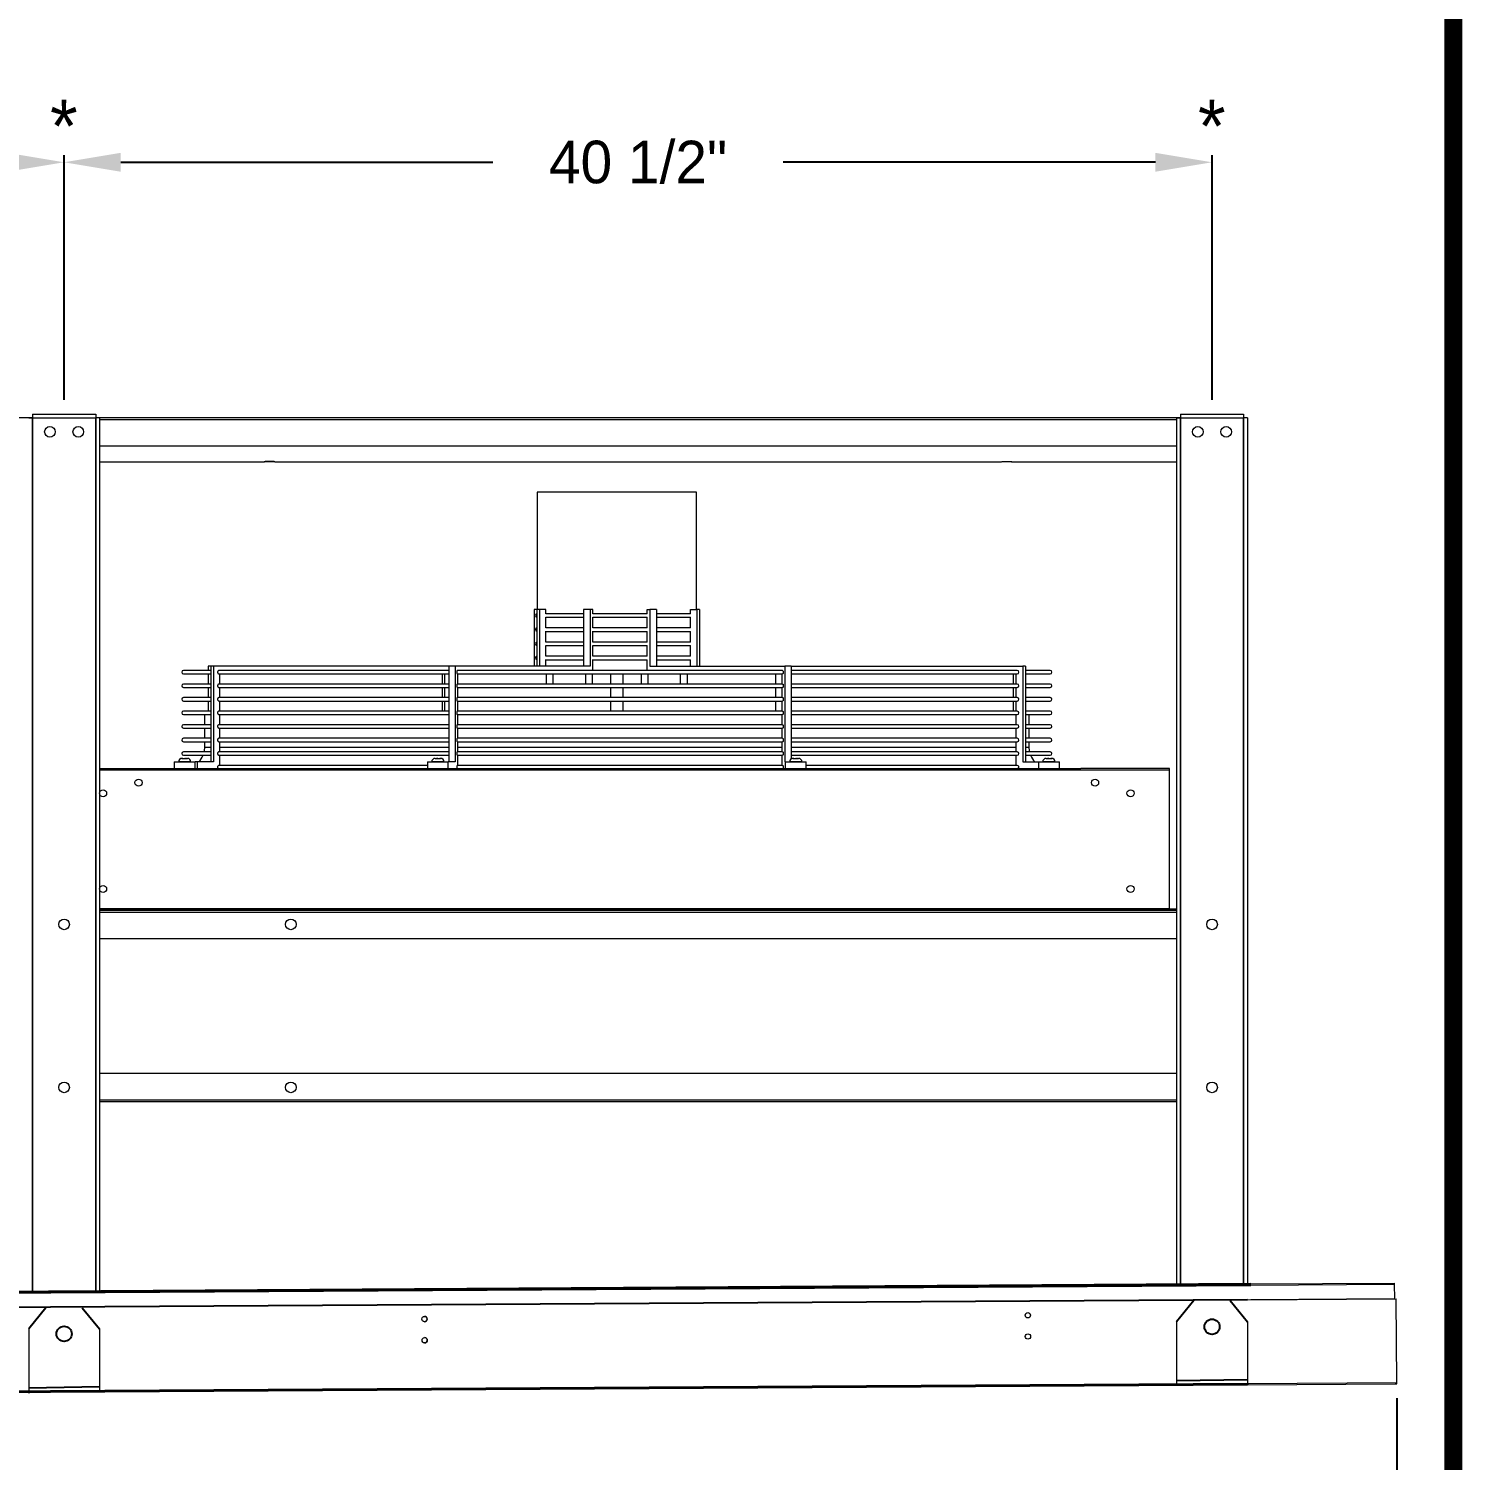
# Model space of a CAD drawing. Extents: x 6 to 271, y -23 to 146.
# Drawn here: x 216.7 to 267.3, y 45.4 to 95.9 of the extents above; entities that cross this region are included whole.
import ezdxf
from ezdxf.enums import TextEntityAlignment as Align

# ---------------------------------------------------------------- set-up
doc = ezdxf.new("R2010")
doc.units = 0
doc.header["$MEASUREMENT"] = 0
doc.layers.get('0').update_dxf_attribs({"linetype": 'CONTINUOUS'})
doc.layers.get('Defpoints').update_dxf_attribs({"linetype": 'CONTINUOUS'})
doc.dimstyles.get("Standard").update_dxf_attribs({"dimtxt": 1.5, "dimasz": 2, "dimexe": 0.25, "dimexo": 0.5, "dimgap": 0.75, "dimtad": 0, "dimtih": 1, "dimtoh": 1, "dimdec": 4, "dimzin": 0, "dimdsep": 46, "dimlunit": 5, "dimtxsty": 'STANDARD', "dimcen": 0.125, "dimclrd": 1, "dimclre": 1, "dimclrt": 1, "dimadec": 0, "dimazin": 0, "dimtfac": 1, "dimtdec": 4, "dimtofl": 0, "dimtmove": 0, "dimatfit": 3, "dimfxl": 1, "dimfrac": 2, "dimtolj": 1, "dimtzin": 0, "dimarcsym": 0})

# ---------------------------------------------------------------- blocks, each defined once
blk = doc.blocks.new('*D31')
at = {"color": 7, "lineweight": -2}
for p, q in [((177.995, 82.784), (177.995, 91.419)), ((179.995, 91.169), (195.62, 91.169)), ((215.995, 91.169), (200.37, 91.169)), ((217.995, 82.784), (217.995, 91.419))]:
    blk.add_line(p, q, dxfattribs=at)
at = {"color": 7}
for points in [[(179.995, 91.503), (179.995, 90.836), (177.995, 91.169)], [(215.995, 91.503), (215.995, 90.836), (217.995, 91.169)]]:
    blk.add_solid(points, dxfattribs=at)
at = {"layer": 'Defpoints', "color": 0}
for p in [(217.995, 91.169), (177.995, 82.284), (217.995, 82.284)]:
    blk.add_point(p, dxfattribs=at)
at = {"color": 7, "insert": (197.995, 91.169), "char_height": 1.5, "attachment_point": 5}
blk.add_mtext('\\A1;40"', dxfattribs=at)
blk = doc.blocks.new('*D32')
at = {"color": 7, "lineweight": -2}
for p, q in [((217.995, 82.784), (217.995, 91.419)), ((219.995, 91.169), (233.12, 91.169)), ((256.495, 91.169), (243.37, 91.169)), ((258.495, 82.784), (258.495, 91.419))]:
    blk.add_line(p, q, dxfattribs=at)
at = {"color": 7}
for points in [[(219.995, 91.503), (219.995, 90.836), (217.995, 91.169)], [(256.495, 91.503), (256.495, 90.836), (258.495, 91.169)]]:
    blk.add_solid(points, dxfattribs=at)
at = {"layer": 'Defpoints', "color": 0}
for p in [(258.495, 91.169), (217.995, 82.284), (258.495, 82.284)]:
    blk.add_point(p, dxfattribs=at)
at = {"color": 7, "insert": (238.245, 91.169), "char_height": 1.5, "attachment_point": 5}
blk.add_mtext('\\A1;40 1/2"', dxfattribs=at)
blk = doc.blocks.new('*D34')
at = {"color": 7, "lineweight": -2}
for p, q in [((265.011, 47.574), (265.011, 36.008)), ((90.014, 46.487), (90.014, 36.008)), ((92.014, 36.258), (174.512, 36.258)), ((263.011, 36.258), (180.512, 36.258))]:
    blk.add_line(p, q, dxfattribs=at)
at = {"color": 7}
for points in [[(92.014, 36.591), (92.014, 35.925), (90.014, 36.258)], [(263.011, 36.591), (263.011, 35.925), (265.011, 36.258)]]:
    blk.add_solid(points, dxfattribs=at)
at = {"layer": 'Defpoints', "color": 0}
for p in [(265.011, 48.074), (90.014, 46.987), (265.011, 36.258)]:
    blk.add_point(p, dxfattribs=at)
at = {"color": 7, "insert": (177.512, 36.258), "char_height": 1.5, "attachment_point": 5}
blk.add_mtext('\\A1;175"', dxfattribs=at)

msp = doc.modelspace()

# ---------------------------------------------------------------- linework, layer by layer
at = {"color": 0, "linetype": 'Continuous', "lineweight": 15}
for p, q in [((216.74516, 82.14832), (216.87966, 82.14832)), ((216.87966, 82.14832), (216.87966, 51.33198)), ((216.88066, 82.14832), (216.87966, 82.14832)), ((216.88066, 82.28382), (216.88066, 82.14932)), ((216.88066, 82.28382), (219.10966, 82.28382)), ((216.88066, 82.14932), (219.10966, 82.14932)), ((216.88066, 82.14832), (216.88066, 82.14932)), ((216.88066, 82.14832), (219.10966, 82.14832)), ((216.88066, 51.33199), (216.88066, 82.14832)), ((219.10966, 82.28382), (219.10966, 82.14932)), ((219.10966, 82.14832), (219.10966, 82.14932)), ((219.11066, 82.14832), (219.10966, 82.14832)), ((219.10966, 51.34583), (219.10966, 82.14832)), ((219.24516, 82.14832), (219.11066, 82.14832)), ((219.11066, 82.14832), (219.11066, 51.34584)), ((219.24516, 82.14832), (219.24516, 51.34668)), ((219.24516, 82.09532), (257.24516, 82.09532)), ((257.24516, 82.14832), (257.24516, 51.5827)), ((257.24516, 82.14832), (257.37966, 82.14832)), ((257.37966, 82.14832), (257.37966, 51.58354)), ((257.38066, 82.14832), (257.37966, 82.14832)), ((257.38066, 82.28382), (257.38066, 82.14932)), ((257.38066, 82.28382), (259.60966, 82.28382)), ((257.38066, 82.14932), (259.60966, 82.14932)), ((257.38066, 82.14832), (257.38066, 82.14932)), ((257.38066, 82.14832), (259.60966, 82.14832)), ((257.38066, 51.58355), (257.38066, 82.14832)), ((259.60966, 82.28382), (259.60966, 82.14932)), ((259.60966, 82.14832), (259.60966, 82.14932)), ((259.61066, 82.14832), (259.60966, 82.14832)), ((259.60966, 51.59739), (259.60966, 82.14832)), ((259.74516, 82.14832), (259.61066, 82.14832)), ((259.61066, 82.14832), (259.61066, 51.5974)), ((259.74516, 82.14832), (259.74516, 51.59823)), ((219.24516, 81.16403), (257.24516, 81.16403)), ((219.24516, 80.60173), (225.05766, 80.60173)), ((225.43266, 80.60173), (251.05766, 80.60173)), ((251.43266, 80.60173), (257.24516, 80.60173)), ((238.57146, 79.52732), (234.68266, 79.52732)), ((240.30766, 79.52732), (238.57146, 79.52732)), ((234.57795, 75.39132), (234.57795, 73.39632)), ((234.67132, 75.39132), (234.57795, 75.39132)), ((234.7647, 75.39132), (234.67132, 75.39132)), ((234.67132, 75.39132), (234.67132, 73.39632)), ((234.7647, 75.39132), (234.7647, 73.39632)), ((234.99013, 75.39132), (234.7647, 75.39132)), ((234.99013, 75.24049), (234.99013, 75.39132)), ((236.55092, 75.39132), (236.32549, 75.39132)), ((236.32549, 75.39132), (236.32549, 73.39632)), ((236.55092, 75.39132), (236.55092, 73.39632)), ((236.64429, 75.39132), (236.55092, 75.39132)), ((236.64429, 75.24049), (236.64429, 75.39132)), ((238.57146, 75.24143), (238.57146, 75.39132)), ((238.57146, 75.39132), (238.66483, 75.39132)), ((238.66483, 75.39132), (238.66483, 73.39632)), ((238.89026, 75.39132), (238.66483, 75.39132)), ((238.89026, 75.39132), (238.89026, 73.39632)), ((240.09357, 75.24143), (240.09357, 75.39132)), ((240.09357, 75.39132), (240.319, 75.39132)), ((240.319, 75.39132), (240.319, 73.39632)), ((240.41238, 75.39132), (240.319, 75.39132)), ((240.41238, 75.39132), (240.41238, 73.39632)), ((236.32549, 75.24143), (234.99013, 75.24143)), ((234.99013, 74.74049), (234.99013, 75.12237)), ((234.99013, 75.12143), (236.32549, 75.12143)), ((238.57146, 75.24143), (236.64429, 75.24143)), ((236.64429, 74.74049), (236.64429, 75.12237)), ((236.64429, 75.12143), (238.57146, 75.12143)), ((238.57146, 74.74143), (238.57146, 75.12143)), ((240.09357, 75.24143), (238.89026, 75.24143)), ((238.89026, 75.12143), (240.09357, 75.12143)), ((240.09357, 74.74143), (240.09357, 75.12143)), ((236.32549, 74.74143), (234.99013, 74.74143)), ((234.99013, 74.2405), (234.99013, 74.62237)), ((234.99013, 74.62143), (236.32549, 74.62143)), ((238.57146, 74.74143), (236.64429, 74.74143)), ((236.64429, 74.2405), (236.64429, 74.62237)), ((236.64429, 74.62143), (238.57146, 74.62143)), ((238.57146, 74.24143), (238.57146, 74.62143)), ((240.09357, 74.74143), (238.89026, 74.74143)), ((238.89026, 74.62143), (240.09357, 74.62143)), ((240.09357, 74.24143), (240.09357, 74.62143)), ((236.32549, 74.24143), (234.99013, 74.24143)), ((234.99013, 73.74049), (234.99013, 74.12237)), ((234.99013, 74.12143), (236.32549, 74.12143)), ((238.57146, 74.24143), (236.64429, 74.24143)), ((236.64429, 73.74049), (236.64429, 74.12237)), ((236.64429, 74.12143), (238.57146, 74.12143)), ((238.57146, 73.74143), (238.57146, 74.12143)), ((240.09357, 74.24143), (238.89026, 74.24143)), ((238.89026, 74.12143), (240.09357, 74.12143)), ((240.09357, 73.74143), (240.09357, 74.12143)), ((223.08166, 73.39632), (223.08166, 73.24143)), ((223.17503, 73.39632), (223.08166, 73.39632)), ((223.2684, 73.39632), (223.17503, 73.39632)), ((223.17503, 73.39632), (223.17503, 70.01532)), ((223.2684, 73.39632), (223.2684, 70.01532)), ((231.56357, 73.39632), (223.2684, 73.39632)), ((231.789, 73.39632), (231.56357, 73.39632)), ((231.56357, 73.39632), (231.56357, 70.01532)), ((231.789, 73.39632), (231.789, 70.01532)), ((236.55092, 73.39632), (231.789, 73.39632)), ((236.32549, 73.74143), (234.99013, 73.74143)), ((234.99013, 73.39632), (234.99013, 73.62237)), ((234.99013, 73.62143), (236.32549, 73.62143)), ((238.57146, 73.74143), (236.64429, 73.74143)), ((236.64429, 73.24143), (236.64429, 73.62237)), ((236.64429, 73.62143), (238.57146, 73.62143)), ((238.57146, 73.24143), (238.57146, 73.62143)), ((238.66483, 73.39632), (243.42676, 73.39632)), ((240.09357, 73.74143), (238.89026, 73.74143)), ((238.89026, 73.62143), (240.09357, 73.62143)), ((240.09357, 73.39632), (240.09357, 73.62143)), ((243.42676, 73.39632), (243.42676, 70.01532)), ((243.65218, 73.39632), (243.42676, 73.39632)), ((243.65218, 73.39632), (243.65218, 70.12341)), ((243.65218, 73.39632), (251.8153, 73.39632)), ((251.8153, 73.39632), (251.8153, 70.01532)), ((251.90867, 73.39632), (251.8153, 73.39632)), ((251.90867, 73.39632), (251.90867, 70.01532)), ((223.17503, 73.24143), (222.20505, 73.24143)), ((222.20505, 73.12143), (223.17503, 73.12143)), ((223.08166, 73.12143), (223.08166, 72.76277)), ((223.46412, 73.12143), (231.56357, 73.12143)), ((231.56357, 73.24143), (223.46416, 73.24143)), ((223.49383, 72.76277), (223.49383, 73.12143)), ((231.33814, 73.12143), (231.33814, 72.76277)), ((231.43152, 72.76277), (231.43152, 73.12143)), ((231.87006, 73.12143), (243.34644, 73.12143)), ((243.34644, 73.24143), (231.87014, 73.24143)), ((231.88237, 72.76277), (231.88237, 73.12143)), ((243.10795, 72.76277), (243.10795, 73.12143)), ((243.33338, 72.76277), (243.33338, 73.12143)), ((251.62139, 73.24143), (243.65218, 73.24143)), ((243.65218, 73.12143), (251.62139, 73.12143)), ((251.49649, 72.76277), (251.49649, 73.12143)), ((251.58987, 72.76277), (251.58987, 73.12143)), ((252.78528, 73.24143), (251.90867, 73.24143)), ((251.90867, 73.12143), (252.78528, 73.12143)), ((223.17503, 72.76277), (222.20505, 72.76277)), ((222.20505, 72.64277), (223.17503, 72.64277)), ((223.08166, 72.64277), (223.08166, 72.2841)), ((223.46412, 72.64277), (231.56357, 72.64277)), ((231.56357, 72.76277), (223.46416, 72.76277)), ((223.49383, 72.2841), (223.49383, 72.64277)), ((231.33814, 72.64277), (231.33814, 72.2841)), ((231.43152, 72.2841), (231.43152, 72.64277)), ((231.87006, 72.64277), (243.34644, 72.64277)), ((243.34644, 72.76277), (231.87014, 72.76277)), ((231.88237, 72.2841), (231.88237, 72.64277)), ((243.10795, 72.2841), (243.10795, 72.64277)), ((243.33338, 72.2841), (243.33338, 72.64277)), ((251.62139, 72.76277), (243.65218, 72.76277)), ((243.65218, 72.64277), (251.62139, 72.64277)), ((251.49649, 72.2841), (251.49649, 72.64277)), ((251.58987, 72.2841), (251.58987, 72.64277)), ((252.78528, 72.76277), (251.90867, 72.76277)), ((251.90867, 72.64277), (252.78528, 72.64277)), ((223.17503, 72.2841), (222.20505, 72.2841)), ((222.20505, 72.1641), (223.17503, 72.1641)), ((223.08166, 72.1641), (223.08166, 71.80543)), ((223.46412, 72.1641), (231.56357, 72.1641)), ((231.56357, 72.2841), (223.46416, 72.2841)), ((223.49383, 71.80543), (223.49383, 72.1641)), ((231.33814, 72.1641), (231.33814, 71.80543)), ((231.43152, 71.80543), (231.43152, 72.1641)), ((231.87006, 72.1641), (243.34644, 72.1641)), ((243.34644, 72.2841), (231.87014, 72.2841)), ((231.88237, 71.80543), (231.88237, 72.1641)), ((243.10795, 71.80543), (243.10795, 72.1641)), ((243.33338, 71.80543), (243.33338, 72.1641)), ((251.62139, 72.2841), (243.65218, 72.2841)), ((243.65218, 72.1641), (251.62139, 72.1641)), ((251.49649, 71.80543), (251.49649, 72.1641)), ((251.58987, 71.80543), (251.58987, 72.1641)), ((252.78528, 72.2841), (251.90867, 72.2841)), ((251.90867, 72.1641), (252.78528, 72.1641)), ((223.17503, 71.80543), (222.20505, 71.80543)), ((222.20505, 71.68544), (223.17503, 71.68544)), ((223.17503, 71.32677), (222.20505, 71.32677)), ((223.46412, 71.68544), (231.56357, 71.68544)), ((231.56357, 71.80543), (223.46416, 71.80543)), ((231.56357, 71.32677), (223.46416, 71.32677)), ((223.49383, 71.32677), (223.49383, 71.68544)), ((231.87006, 71.68544), (243.34644, 71.68544)), ((243.34644, 71.80543), (231.87014, 71.80543)), ((243.34644, 71.32677), (231.87014, 71.32677)), ((231.88237, 71.32677), (231.88237, 71.68544)), ((243.33338, 71.32677), (243.33338, 71.68544)), ((251.62139, 71.80543), (243.65218, 71.80543)), ((243.65218, 71.68544), (251.62139, 71.68544)), ((251.62139, 71.32677), (243.65218, 71.32677)), ((251.58987, 71.32677), (251.58987, 71.68544)), ((252.78528, 71.80543), (251.90867, 71.80543)), ((251.90867, 71.68544), (252.78528, 71.68544)), ((252.78528, 71.32677), (251.90867, 71.32677)), ((222.20505, 71.20677), (223.17503, 71.20677)), ((223.17503, 70.8481), (222.20505, 70.8481)), ((223.46412, 71.20677), (231.56357, 71.20677)), ((231.56357, 70.8481), (223.46416, 70.8481)), ((223.49383, 70.8481), (223.49383, 71.20677)), ((231.87006, 71.20677), (243.34644, 71.20677)), ((243.34644, 70.8481), (231.87014, 70.8481)), ((231.88237, 70.8481), (231.88237, 71.20677)), ((243.33338, 70.8481), (243.33338, 71.20677)), ((243.65218, 71.20677), (251.62139, 71.20677)), ((251.62139, 70.8481), (243.65218, 70.8481)), ((251.58987, 70.8481), (251.58987, 71.20677)), ((251.90867, 71.20677), (252.78528, 71.20677)), ((252.78528, 70.8481), (251.90867, 70.8481)), ((222.20505, 70.7281), (223.17503, 70.7281)), ((223.17503, 70.36944), (222.20505, 70.36944)), ((223.17503, 70.52132), (222.94736, 70.52132)), ((223.46412, 70.7281), (231.56357, 70.7281)), ((231.56357, 70.36944), (223.46416, 70.36944)), ((223.49383, 70.36944), (223.49383, 70.7281)), ((231.56357, 70.52132), (223.49383, 70.52132)), ((231.87006, 70.7281), (243.34644, 70.7281)), ((243.34644, 70.36944), (231.87014, 70.36944)), ((231.88237, 70.36944), (231.88237, 70.7281)), ((243.33338, 70.52132), (231.88237, 70.52132)), ((243.33338, 70.36944), (243.33338, 70.7281)), ((243.65218, 70.7281), (251.62139, 70.7281)), ((251.58987, 70.52132), (243.65218, 70.52132)), ((251.62139, 70.36944), (243.65218, 70.36944)), ((251.58987, 70.36944), (251.58987, 70.7281)), ((251.90867, 70.7281), (252.78528, 70.7281)), ((252.04296, 70.52132), (251.90867, 70.52132)), ((252.78528, 70.36944), (251.90867, 70.36944)), ((221.88215, 70.01532), (221.91024, 70.01532)), ((221.91024, 70.01532), (222.62015, 70.01532)), ((222.04905, 70.01632), (222.0324, 70.01632)), ((222.4699, 70.01632), (222.04905, 70.01632)), ((222.1564, 70.14032), (222.15655, 70.14032)), ((222.15928, 70.14032), (222.15655, 70.14032)), ((222.15928, 70.14032), (222.16979, 70.14032)), ((222.18047, 70.14032), (222.16979, 70.14032)), ((222.18047, 70.14032), (222.25651, 70.14032)), ((222.20505, 70.24944), (223.17503, 70.24944)), ((222.26806, 70.14032), (222.25651, 70.14032)), ((222.27434, 70.14032), (222.26806, 70.14032)), ((222.27434, 70.14032), (222.29971, 70.14032)), ((222.31425, 70.14032), (222.29971, 70.14032)), ((222.31425, 70.14032), (222.3459, 70.14032)), ((222.68544, 70.01532), (222.62015, 70.01532)), ((222.68544, 70.01532), (222.68544, 69.78382)), ((223.2684, 70.01532), (222.68544, 70.01532)), ((223.46412, 70.24944), (231.56357, 70.24944)), ((230.81189, 69.89077), (223.46416, 69.89077)), ((223.49383, 69.89077), (223.49383, 70.24944)), ((230.81189, 70.01532), (230.83997, 70.01532)), ((230.83997, 70.01532), (231.54989, 70.01532)), ((231.09717, 70.01632), (230.96214, 70.01632)), ((231.08614, 70.14032), (231.11779, 70.14032)), ((231.39964, 70.01632), (231.09717, 70.01632)), ((231.13232, 70.14032), (231.11779, 70.14032)), ((231.13232, 70.14032), (231.15769, 70.14032)), ((231.16397, 70.14032), (231.15769, 70.14032)), ((231.17553, 70.14032), (231.16397, 70.14032)), ((231.17553, 70.14032), (231.25157, 70.14032)), ((231.26225, 70.14032), (231.25157, 70.14032)), ((231.26225, 70.14032), (231.27275, 70.14032)), ((231.27548, 70.14032), (231.27275, 70.14032)), ((231.27548, 70.14032), (231.27564, 70.14032)), ((231.789, 70.01532), (231.54989, 70.01532)), ((231.87006, 70.24944), (243.34644, 70.24944)), ((243.34644, 69.89077), (231.87014, 69.89077)), ((231.88237, 69.89077), (231.88237, 70.24944)), ((243.33338, 69.89077), (243.33338, 70.24944)), ((243.42676, 70.01532), (243.44044, 70.01532)), ((243.44044, 70.01532), (243.46853, 70.01532)), ((243.46853, 70.01532), (244.17844, 70.01532)), ((243.89315, 70.01632), (243.59069, 70.01632)), ((243.65218, 70.24944), (251.62139, 70.24944)), ((243.71469, 70.14032), (243.71484, 70.14032)), ((243.71757, 70.14032), (243.71484, 70.14032)), ((243.71757, 70.14032), (243.72808, 70.14032)), ((243.73876, 70.14032), (243.72808, 70.14032)), ((243.73876, 70.14032), (243.8148, 70.14032)), ((243.82635, 70.14032), (243.8148, 70.14032)), ((243.83263, 70.14032), (243.82635, 70.14032)), ((243.83263, 70.14032), (243.858, 70.14032)), ((243.87254, 70.14032), (243.858, 70.14032)), ((243.87254, 70.14032), (243.90419, 70.14032)), ((244.02819, 70.01632), (243.89315, 70.01632)), ((251.62139, 69.89077), (244.17844, 69.89077)), ((251.58987, 69.89077), (251.58987, 70.24944)), ((251.8153, 70.01532), (252.37018, 70.01532)), ((251.90867, 70.24944), (252.78528, 70.24944)), ((252.37018, 70.01532), (252.39826, 70.01532)), ((252.39826, 70.01532), (253.10817, 70.01532)), ((252.94127, 70.01632), (252.52043, 70.01632)), ((252.64442, 70.14032), (252.67607, 70.14032)), ((252.69061, 70.14032), (252.67607, 70.14032)), ((252.69061, 70.14032), (252.71598, 70.14032)), ((252.72226, 70.14032), (252.71598, 70.14032)), ((252.73382, 70.14032), (252.72226, 70.14032)), ((252.73382, 70.14032), (252.80986, 70.14032)), ((252.82054, 70.14032), (252.80986, 70.14032)), ((252.82054, 70.14032), (252.83104, 70.14032)), ((252.83377, 70.14032), (252.83104, 70.14032)), ((252.83377, 70.14032), (252.83393, 70.14032)), ((252.95792, 70.01632), (252.94127, 70.01632)), ((219.24516, 69.78382), (221.12016, 69.78382)), ((219.24516, 69.73282), (256.99516, 69.73282)), ((221.12016, 69.78382), (253.87016, 69.78382)), ((256.99516, 69.78382), (253.87016, 69.78382)), ((256.99516, 69.73282), (256.99516, 69.78382)), ((256.99516, 64.83482), (256.99516, 69.73282)), ((256.99516, 64.83482), (219.24516, 64.83482)), ((219.24516, 64.83382), (256.99516, 64.83382)), ((219.24516, 64.78382), (256.99516, 64.78382)), ((256.99516, 64.83382), (256.99516, 64.83482)), ((256.99516, 64.78382), (256.99516, 64.83382)), ((256.99516, 64.78382), (257.24516, 64.78382)), ((256.99616, 64.83382), (256.99616, 64.78382)), ((256.99616, 64.83382), (257.24516, 64.83382)), ((256.99616, 64.78382), (257.24516, 64.78382)), ((219.24516, 64.72032), (257.24516, 64.72032)), ((219.24516, 63.78382), (257.24516, 63.78382)), ((219.24516, 59.03382), (257.24516, 59.03382)), ((219.24516, 58.09732), (257.24516, 58.09732)), ((219.24516, 58.03382), (257.24516, 58.03382)), ((259.86357, 51.59897), (264.92597, 51.63041)), ((264.92597, 51.63041), (264.92625, 51.58622)), ((219.36435, 51.34742), (257.11363, 51.58189)), ((219.36463, 51.30322), (257.1139, 51.53769)), ((259.86385, 51.55478), (264.92625, 51.58622)), ((264.92625, 51.58622), (264.92943, 51.0745)), ((219.24516, 50.79003), (257.24516, 51.02606)), ((257.11708, 51.02597), (219.36781, 50.7915)), ((259.74516, 51.04159), (264.99193, 51.07418)), ((264.92943, 51.0745), (259.86703, 51.04305)), ((265.01025, 48.12524), (264.99193, 51.07418)), ((257.24516, 50.2648), (257.24516, 48.05114)), ((259.74516, 50.2648), (259.74516, 48.09213)), ((216.74516, 50.01324), (216.74516, 47.79958)), ((219.24516, 50.01324), (219.24516, 47.84057)), ((219.24516, 47.84097), (257.24516, 48.077)), ((259.74516, 48.09253), (265.01025, 48.12524)), ((259.74516, 48.04153), (264.95957, 48.07392)), ((264.95957, 48.07392), (265.01057, 48.07424)), ((219.24516, 47.78997), (257.24516, 48.026))]:
    msp.add_line(p, q, dxfattribs=at)
at = {"color": 0}
for p, q in [((259.86357, 51.59897), (96.11673, 50.58189)), ((96.11701, 50.53769), (259.86385, 51.55478)), ((259.74516, 51.04159), (96.24517, 50.02604)), ((217.35571, 50.75899), (216.74516, 50.01324)), ((218.63462, 50.75899), (219.24516, 50.01324)), ((257.85571, 51.01055), (257.24516, 50.2648)), ((259.13462, 51.01055), (259.74516, 50.2648)), ((96.24517, 47.07699), (259.74516, 48.09253)), ((259.74516, 48.21713), (257.24516, 48.17614)), ((259.74516, 48.09253), (259.74548, 48.04153)), ((259.74548, 48.04153), (96.24517, 47.02598)), ((219.24516, 47.96557), (216.74516, 47.92458)), ((216.74516, 47.79958), (216.74516, 47.74858)), ((257.24516, 48.05114), (257.24516, 48.00013))]:
    msp.add_line(p, q, dxfattribs=at)
at = {"color": 0, "const_width": 0.63999}
msp.add_lwpolyline([(11.00839, -18.24898), (267.00583, -18.24898), (267.00583, 141.74942), (11.00839, 141.74942), (11.00839, -18.24898)], dxfattribs=at)
at = {"color": 0, "linetype": 'Continuous', "lineweight": 15, "flags": 128}
for points in [[(225.05766, 80.60173), (225.06526, 80.60589), (225.08743, 80.60971), (225.12238, 80.61288), (225.16727, 80.61515), (225.21848, 80.61633), (225.27185, 80.61633), (225.32305, 80.61515), (225.36795, 80.61288), (225.4029, 80.60971), (225.42507, 80.60589), (225.43266, 80.60173)], [(225.43266, 80.60173), (225.42502, 80.60588), (225.40283, 80.6097), (225.36788, 80.61287), (225.323, 80.61514), (225.27183, 80.61632), (225.2185, 80.61632), (225.16732, 80.61514), (225.12245, 80.61287), (225.0875, 80.6097), (225.0653, 80.60588), (225.05766, 80.60173)], [(251.05766, 80.60173), (251.06526, 80.60589), (251.08743, 80.60971), (251.12238, 80.61288), (251.16727, 80.61515), (251.21848, 80.61633), (251.27185, 80.61633), (251.32305, 80.61515), (251.36795, 80.61288), (251.4029, 80.60971), (251.42507, 80.60589), (251.43266, 80.60173)], [(251.43266, 80.60173), (251.42502, 80.60588), (251.41995, 80.60705)], [(243.34644, 73.24143), (243.34649, 73.24143), (243.35577, 73.23625), (243.36345, 73.22173), (243.36823, 73.20032), (243.36929, 73.1757), (243.36646, 73.15206), (243.36021, 73.13342), (243.35161, 73.12297), (243.34644, 73.12143)], [(243.34644, 72.76277), (243.35069, 72.76173), (243.35906, 72.75289), (243.36547, 72.73631), (243.36895, 72.71456), (243.36895, 72.69098), (243.36547, 72.66922), (243.35906, 72.65264), (243.35069, 72.64381), (243.34644, 72.64277)], [(243.34644, 72.2841), (243.35069, 72.28306), (243.35906, 72.27423), (243.36547, 72.25765), (243.36895, 72.23589), (243.36895, 72.21231), (243.36547, 72.19055), (243.35906, 72.17398), (243.35069, 72.16514), (243.34644, 72.1641)], [(243.34644, 71.80543), (243.35069, 71.8044), (243.35906, 71.79556), (243.36547, 71.77898), (243.36895, 71.75722), (243.36895, 71.73364), (243.36547, 71.71189), (243.35906, 71.69531), (243.35069, 71.68647), (243.34644, 71.68544)], [(243.34644, 71.32677), (243.35069, 71.32573), (243.35906, 71.31689), (243.36547, 71.30032), (243.36895, 71.27856), (243.36895, 71.25498), (243.36547, 71.23322), (243.35906, 71.21664), (243.35069, 71.20781), (243.34644, 71.20677)], [(243.34644, 70.8481), (243.35069, 70.84706), (243.35906, 70.83823), (243.36547, 70.82165), (243.36895, 70.79989), (243.36895, 70.77631), (243.36547, 70.75456), (243.35906, 70.73798), (243.35069, 70.72914), (243.34644, 70.7281)], [(222.94736, 70.52132), (222.93973, 70.41458), (222.93182, 70.36944)], [(243.34644, 70.36944), (243.35069, 70.3684), (243.35906, 70.35956), (243.36547, 70.34299), (243.36895, 70.32123), (243.36895, 70.29765), (243.36547, 70.27589), (243.35906, 70.25931), (243.35069, 70.25048), (243.34644, 70.24944)], [(252.0585, 70.36944), (252.0506, 70.41458), (252.04296, 70.52132)], [(243.34644, 69.89077), (243.35095, 69.8896), (243.35938, 69.88032), (243.36576, 69.86317), (243.36907, 69.84087), (243.36878, 69.81697), (243.36494, 69.79526), (243.36073, 69.78382)], [(265.01057, 48.07424), (265.01056, 48.07522), (265.01054, 48.07812), (265.01051, 48.08283), (265.01047, 48.08917), (265.01042, 48.0969), (265.01037, 48.10572), (265.01031, 48.11529), (265.01025, 48.12524)]]:
    msp.add_lwpolyline(points, dxfattribs=at)
at = {"color": 0, "linetype": 'Continuous', "lineweight": 15}
for centre, radius in [((217.49516, 81.65882), 0.1875), ((218.49516, 81.65882), 0.1875), ((257.99516, 81.65882), 0.1875), ((258.99516, 81.65882), 0.1875), ((220.62016, 69.28382), 0.125), ((254.37016, 69.28382), 0.125), ((219.37016, 68.90882), 0.125), ((255.62016, 68.90882), 0.125), ((219.37016, 65.53382), 0.125), ((255.62016, 65.53382), 0.125), ((217.99516, 64.28382), 0.1875), ((225.99516, 64.28382), 0.1875), ((258.49516, 64.28382), 0.1875), ((217.99516, 58.53382), 0.1875), ((225.99516, 58.53382), 0.1875), ((258.49516, 58.53382), 0.1875), ((251.99529, 50.49344), 0.09375), ((230.7117, 50.36124), 0.09375), ((230.71636, 49.61126), 0.09375), ((251.99995, 49.74346), 0.09375)]:
    msp.add_circle(centre, radius, dxfattribs=at)
at = {"color": 0}
for centre in [(217.99516, 49.83756), (258.49516, 50.08912)]:
    msp.add_circle(centre, 0.26853, dxfattribs=at)
at = {"color": 0, "linetype": 'Continuous', "lineweight": 15}
for centre, radius, start, end in [((234.68266, 75.18143), 0.06, 100.892283, 259.107717), ((234.68266, 74.68143), 0.06, 100.892283, 259.107717), ((234.68266, 74.18143), 0.06, 100.892283, 259.107717), ((234.68266, 73.68143), 0.06, 100.892283, 259.107717), ((222.20505, 73.18143), 0.06, 90, 270), ((251.61822, 73.18143), 0.06008, 273.02756, 86.97244), ((252.78528, 73.18143), 0.06, 270, 90), ((222.20505, 72.70277), 0.06, 90, 270), ((251.61809, 72.70277), 0.06009, 273.146402, 86.853598), ((252.78528, 72.70277), 0.06, 270, 90), ((222.20505, 72.2241), 0.06, 90, 270), ((251.61809, 72.2241), 0.06009, 273.147014, 86.852986), ((252.78528, 72.2241), 0.06, 270, 90), ((222.20505, 71.74543), 0.06, 90, 270), ((222.20505, 71.26677), 0.06, 90, 270), ((251.61809, 71.74543), 0.06009, 273.145453, 86.854547), ((251.61809, 71.26677), 0.06009, 273.147014, 86.852986), ((252.78528, 71.74543), 0.06, 270, 90), ((252.78528, 71.26677), 0.06, 270, 90), ((222.20505, 70.7881), 0.06, 90, 270), ((251.61809, 70.7881), 0.06009, 273.145453, 86.854547), ((252.78528, 70.7881), 0.06, 270, 90), ((222.20505, 70.30944), 0.06, 90, 270), ((251.61809, 70.30944), 0.06009, 273.147014, 86.852986), ((252.78528, 70.30944), 0.06, 270, 90), ((222.1564, 70.01632), 0.124, 90, 180), ((222.3459, 70.01632), 0.124, 0, 90), ((222.19736, 70.52132), 0.75, 317.57173, 338.745888), ((231.08614, 70.01632), 0.124, 90, 180), ((231.27564, 70.01632), 0.124, 0, 90), ((243.71469, 70.01632), 0.124, 90, 180), ((243.90419, 70.01632), 0.124, 0, 90), ((251.61678, 69.83024), 0.06071, 310.119263, 85.643456), ((252.79296, 70.52132), 0.75, 201.254112, 222.42827), ((252.64443, 70.01632), 0.124, 90, 180), ((252.83393, 70.01632), 0.124, 0, 90), ((256.99616, 64.83482), 0.001, 180, 270), ((264.92238, 51.0741), 0.00706, 357.51201, 3.248752), ((230.70998, 50.36123), 0.09375, 0.355877, 89.832017), ((230.70998, 50.36123), 0.09375, 270.879737, 0.355877), ((230.71464, 49.61125), 0.09375, 0.355877, 89.832021), ((230.71464, 49.61125), 0.09375, 270.879733, 0.355877)]:
    msp.add_arc(centre, radius, start, end, dxfattribs=at)
for points in [[(216.88066, 82.15882), (179.10966, 82.15882)], [(257.38066, 82.15882), (219.10966, 82.15882)], [(219.24516, 80.60153), (225.05766, 80.60153)], [(225.43266, 80.60153), (251.05766, 80.60153)], [(251.43266, 80.60153), (257.24516, 80.60153)], [(234.68266, 79.52732), (234.68266, 75.39132)], [(240.30766, 75.39132), (240.30766, 79.52732)], [(235.00503, 73.12143), (235.00503, 72.76277)], [(235.25503, 72.76277), (235.25503, 73.12143)], [(236.39049, 73.12143), (236.39049, 72.76277)], [(236.64049, 72.76277), (236.64049, 73.12143)], [(237.26866, 73.12143), (237.26866, 72.76277)], [(237.72166, 72.76277), (237.72166, 73.12143)], [(238.34983, 73.12143), (238.34983, 72.76277)], [(238.59983, 72.76277), (238.59983, 73.12143)], [(239.7353, 73.12143), (239.7353, 72.76277)], [(239.98529, 72.76277), (239.98529, 73.12143)], [(237.26866, 72.64277), (237.26866, 72.2841)], [(237.72166, 72.2841), (237.72166, 72.64277)], [(237.26866, 72.1641), (237.26866, 71.80543)], [(237.72166, 71.80543), (237.72166, 72.1641)], [(222.94736, 71.68544), (222.94736, 71.32677)], [(252.04296, 71.32677), (252.04296, 71.68544)], [(222.94736, 71.20677), (222.94736, 70.8481)], [(252.04296, 70.8481), (252.04296, 71.20677)], [(222.94736, 70.7281), (222.94736, 70.52132)], [(252.04296, 70.52132), (252.04296, 70.7281)], [(221.88215, 70.01532), (221.88215, 69.78382)], [(222.0324, 70.01632), (222.0324, 70.01532)], [(222.15655, 70.14032), (222.15258, 70.14025)], [(222.15258, 70.14025), (222.15928, 70.14032)], [(222.16979, 70.14032), (222.1765, 70.14025)], [(222.1765, 70.14025), (222.18047, 70.14032)], [(222.25651, 70.14032), (222.25816, 70.14025)], [(222.25816, 70.14025), (222.27434, 70.14032)], [(222.29971, 70.14032), (222.3159, 70.14025)], [(222.3159, 70.14025), (222.31425, 70.14032)], [(222.4699, 70.01532), (222.4699, 70.01632)], [(222.62015, 69.78382), (222.62015, 70.01532)], [(230.81189, 70.01532), (230.81189, 69.78382)], [(230.96214, 70.01632), (230.96214, 70.01532)], [(231.11779, 70.14032), (231.11614, 70.14025)], [(231.11614, 70.14025), (231.13232, 70.14032)], [(231.15769, 70.14032), (231.17388, 70.14025)], [(231.17388, 70.14025), (231.17553, 70.14032)], [(231.25157, 70.14032), (231.25554, 70.14025)], [(231.25554, 70.14025), (231.26225, 70.14032)], [(231.27275, 70.14032), (231.27946, 70.14025)], [(231.27946, 70.14025), (231.27548, 70.14032)], [(231.39964, 70.01532), (231.39964, 70.01632)], [(231.54989, 69.78382), (231.54989, 70.01532)], [(243.44044, 70.01532), (243.44044, 69.78382)], [(243.59069, 70.01632), (243.59069, 70.01532)], [(243.71484, 70.14032), (243.71087, 70.14025)], [(243.71087, 70.14025), (243.71757, 70.14032)], [(243.72808, 70.14032), (243.73478, 70.14025)], [(243.73478, 70.14025), (243.73876, 70.14032)], [(243.8148, 70.14032), (243.81644, 70.14025)], [(243.81644, 70.14025), (243.83263, 70.14032)], [(243.858, 70.14032), (243.87419, 70.14025)], [(243.87419, 70.14025), (243.87254, 70.14032)], [(244.02819, 70.01532), (244.02819, 70.01632)], [(244.17844, 69.78382), (244.17844, 70.01532)], [(252.37018, 70.01532), (252.37018, 69.78382)], [(252.52043, 70.01632), (252.52043, 70.01532)], [(252.67607, 70.14032), (252.67443, 70.14025)], [(252.67443, 70.14025), (252.69061, 70.14032)], [(252.71598, 70.14032), (252.73217, 70.14025)], [(252.73217, 70.14025), (252.73382, 70.14032)], [(252.80986, 70.14032), (252.81383, 70.14025)], [(252.81383, 70.14025), (252.82054, 70.14032)], [(252.83104, 70.14032), (252.83775, 70.14025)], [(252.83775, 70.14025), (252.83377, 70.14032)], [(252.95792, 70.01532), (252.95792, 70.01632)], [(253.10817, 69.78382), (253.10817, 70.01532)]]:
    msp.add_open_spline(points, degree=1, dxfattribs=at)
for points, knots in [([(223.47045, 73.24047), (223.46554, 73.2409), (223.45438, 73.24187), (223.43759, 73.2353), (223.42258, 73.22292), (223.41224, 73.20566), (223.40775, 73.18573), (223.40961, 73.16528), (223.41762, 73.14671), (223.43089, 73.13186), (223.4478, 73.12332), (223.46105, 73.12009), (223.46756, 73.1217), (223.46801, 73.12182)], [0, 0, 0, 0, 0.07998098, 0.18137791, 0.28277186, 0.38415206, 0.48552579, 0.58688439, 0.68824789, 0.78961371, 0.89098817, 0.99237667, 1, 1, 1, 1]), ([(231.87266, 73.24085), (231.87023, 73.24107), (231.8652, 73.24151), (231.85801, 73.23376), (231.85205, 73.2205), (231.84812, 73.20269), (231.84666, 73.18252), (231.84784, 73.16223), (231.85153, 73.14406), (231.8573, 73.13029), (231.86415, 73.12204), (231.86894, 73.12197), (231.87113, 73.12194)], [0, 0, 0, 0, 0.0960035, 0.19820382, 0.30040242, 0.40258675, 0.5047605, 0.60692922, 0.70909176, 0.81126112, 0.91344632, 1, 1, 1, 1]), ([(223.47045, 72.7618), (223.46554, 72.76223), (223.45438, 72.76321), (223.43759, 72.75664), (223.42258, 72.74426), (223.41224, 72.727), (223.40775, 72.70706), (223.40961, 72.68662), (223.41762, 72.66805), (223.43089, 72.6532), (223.4478, 72.64465), (223.46105, 72.64142), (223.46756, 72.64304), (223.46801, 72.64315)], [0, 0, 0, 0, 0.07998104, 0.181378182, 0.282768741, 0.384154096, 0.485522301, 0.586886985, 0.68824534, 0.789611372, 0.890988663, 0.992376653, 1, 1, 1, 1]), ([(231.87266, 72.76219), (231.87023, 72.7624), (231.8652, 72.76285), (231.85801, 72.75509), (231.85205, 72.74184), (231.84812, 72.72403), (231.84666, 72.70386), (231.84784, 72.68357), (231.85153, 72.6654), (231.8573, 72.65162), (231.86415, 72.64337), (231.86894, 72.6433), (231.87113, 72.64327)], [0, 0, 0, 0, 0.09600385, 0.19820215, 0.3004009, 0.40259053, 0.50476443, 0.60692743, 0.70909537, 0.81126085, 0.91344619, 1, 1, 1, 1]), ([(223.47029, 72.28299), (223.46837, 72.28343), (223.46035, 72.28529), (223.44575, 72.28164), (223.42914, 72.2722), (223.41641, 72.25686), (223.40908, 72.23795), (223.40795, 72.21745), (223.41314, 72.19772), (223.42409, 72.18088), (223.43953, 72.16924), (223.45505, 72.16358), (223.46465, 72.1647), (223.46804, 72.1651)], [0, 0, 0, 0, 0.0319685, 0.13339252, 0.23481837, 0.33623292, 0.43763904, 0.53902859, 0.64041804, 0.74180854, 0.8432079, 0.94462075, 1, 1, 1, 1]), ([(231.87265, 72.2831), (231.87068, 72.28355), (231.86613, 72.28458), (231.85922, 72.27816), (231.85297, 72.26591), (231.84864, 72.24872), (231.84673, 72.22882), (231.84744, 72.20836), (231.85071, 72.18974), (231.85616, 72.17477), (231.86315, 72.16616), (231.86848, 72.16276), (231.87105, 72.1642), (231.87111, 72.16423)], [0, 0, 0, 0, 0.077962524, 0.180192418, 0.282418675, 0.384628434, 0.486835153, 0.589029482, 0.691221702, 0.793416146, 0.895626238, 0.997845205, 1, 1, 1, 1]), ([(223.47029, 71.80432), (223.46837, 71.80477), (223.46035, 71.80663), (223.44575, 71.80298), (223.42914, 71.79354), (223.41641, 71.77819), (223.40908, 71.75929), (223.40794, 71.73878), (223.41314, 71.71906), (223.42409, 71.70222), (223.43953, 71.69057), (223.45505, 71.68492), (223.46465, 71.68604), (223.46804, 71.68643)], [0, 0, 0, 0, 0.03196752, 0.13339077, 0.23481681, 0.33623153, 0.43763783, 0.53903345, 0.6404174, 0.74180809, 0.84320762, 0.94462065, 1, 1, 1, 1]), ([(223.47029, 71.32566), (223.46837, 71.3261), (223.46035, 71.32796), (223.44575, 71.32431), (223.42914, 71.31487), (223.41641, 71.29953), (223.40908, 71.28062), (223.40795, 71.26011), (223.41314, 71.24039), (223.42409, 71.22355), (223.43953, 71.21191), (223.45505, 71.20625), (223.46465, 71.20737), (223.46804, 71.20777)], [0, 0, 0, 0, 0.0319675, 0.13339163, 0.23481758, 0.33623224, 0.43763846, 0.53902811, 0.64041767, 0.74180828, 0.84320774, 0.94462069, 1, 1, 1, 1]), ([(231.87265, 71.80443), (231.87068, 71.80488), (231.86613, 71.80591), (231.85922, 71.7995), (231.85297, 71.78724), (231.84864, 71.77006), (231.84673, 71.75016), (231.84744, 71.7297), (231.85071, 71.71107), (231.85616, 71.69611), (231.86315, 71.68749), (231.86848, 71.68411), (231.87105, 71.68554), (231.87111, 71.68557)], [0, 0, 0, 0, 0.07796256, 0.18019087, 0.28241738, 0.38463235, 0.48683354, 0.58902811, 0.69122058, 0.79341956, 0.89562721, 0.99784643, 1, 1, 1, 1]), ([(231.87265, 71.32577), (231.87068, 71.32621), (231.86613, 71.32725), (231.85922, 71.32083), (231.85297, 71.30858), (231.84864, 71.29139), (231.84673, 71.27149), (231.84744, 71.25103), (231.85071, 71.23241), (231.85616, 71.21744), (231.86315, 71.20883), (231.86848, 71.20543), (231.87105, 71.20687), (231.87111, 71.2069)], [0, 0, 0, 0, 0.07796261, 0.18019262, 0.28241899, 0.38462887, 0.4868357, 0.58903014, 0.69121707, 0.79341591, 0.89562612, 0.9978452, 1, 1, 1, 1]), ([(223.47045, 70.84714), (223.46554, 70.84757), (223.45438, 70.84855), (223.43759, 70.84197), (223.42258, 70.8296), (223.41224, 70.81233), (223.40775, 70.7924), (223.40961, 70.77195), (223.41762, 70.75338), (223.43089, 70.73854), (223.4478, 70.72999), (223.46105, 70.72676), (223.46756, 70.72838), (223.46801, 70.72849)], [0, 0, 0, 0, 0.07998099, 0.18137979, 0.28277015, 0.3841553, 0.48552331, 0.58688779, 0.68824595, 0.78961178, 0.89098888, 0.99237667, 1, 1, 1, 1]), ([(231.87266, 70.84752), (231.87023, 70.84774), (231.8652, 70.84818), (231.85801, 70.84043), (231.85205, 70.82717), (231.84812, 70.80936), (231.84666, 70.78919), (231.84784, 70.7689), (231.85153, 70.75073), (231.8573, 70.73696), (231.86415, 70.72871), (231.86894, 70.72864), (231.87113, 70.72861)], [0, 0, 0, 0, 0.09600385, 0.19820215, 0.3004009, 0.40259053, 0.50476443, 0.60692743, 0.70909537, 0.81126085, 0.91344619, 1, 1, 1, 1]), ([(223.47045, 70.36847), (223.46554, 70.3689), (223.45438, 70.36988), (223.43759, 70.36331), (223.42258, 70.35093), (223.41224, 70.33367), (223.40775, 70.31373), (223.40961, 70.29329), (223.41762, 70.27472), (223.43089, 70.25987), (223.4478, 70.25132), (223.46105, 70.2481), (223.46756, 70.24971), (223.46801, 70.24982)], [0, 0, 0, 0, 0.07998111, 0.18137828, 0.28277247, 0.38415291, 0.485524, 0.58688578, 0.68824684, 0.78961289, 0.8909889, 0.99237728, 1, 1, 1, 1]), ([(231.87266, 70.36886), (231.87023, 70.36907), (231.8652, 70.36952), (231.85801, 70.36177), (231.85205, 70.34851), (231.84812, 70.3307), (231.84666, 70.31053), (231.84784, 70.29024), (231.85153, 70.27207), (231.8573, 70.25829), (231.86415, 70.25004), (231.86894, 70.24997), (231.87113, 70.24994)], [0, 0, 0, 0, 0.0960035, 0.19820263, 0.30040112, 0.40258791, 0.50476155, 0.60692723, 0.70909228, 0.81126154, 0.91344662, 1, 1, 1, 1]), ([(223.47029, 69.88964), (223.46827, 69.8901), (223.46015, 69.89195), (223.44546, 69.88822), (223.4289, 69.87867), (223.41624, 69.86325), (223.40902, 69.84431), (223.40794, 69.82373), (223.41343, 69.8043), (223.42161, 69.79023), (223.42882, 69.7852), (223.4308, 69.78382)], [0, 0, 0, 0, 0.04300426, 0.17274733, 0.30249094, 0.43222497, 0.5619455, 0.69164661, 0.82134552, 0.9510472, 1, 1, 1, 1]), ([(231.87259, 69.88957), (231.87153, 69.89009), (231.86793, 69.89183), (231.86167, 69.88762), (231.85493, 69.87748), (231.84987, 69.86166), (231.8471, 69.8425), (231.84688, 69.82188), (231.84939, 69.80269), (231.85276, 69.78932), (231.85557, 69.78481), (231.85619, 69.78382)], [0, 0, 0, 0, 0.05417572, 0.18410122, 0.31403321, 0.4439509, 0.57385112, 0.70373901, 0.83362475, 0.96351173, 1, 1, 1, 1])]:
    msp.add_open_spline(points, degree=3, knots=knots, dxfattribs=at)

# ---------------------------------------------------------------- texts
at = {"color": 0}
for p in [(217.98674, 91.51023), (258.48674, 91.51023)]:
    msp.add_text('*', height=1.87063, dxfattribs=at).set_placement(p, align=Align.CENTER)

# ---------------------------------------------------------------- dimensions: what is measured, and where the dimension line sits
for base, p1, p2, picture, middle in [((258.49516, 91.16949), (217.99516, 82.28382), (258.49516, 82.28382), '*D32', (238.24516, 91.16949)), ((217.99516, 91.16949), (177.99516, 82.28382), (217.99516, 82.28382), '*D31', (197.99516, 91.16949)), ((265.01057, 36.2579), (90.01394, 46.98728), (265.01057, 48.07424), '*D34', (177.51225, 36.2579))]:
    dim = msp.add_linear_dim(base=base, p1=p1, p2=p2, dimstyle='Standard', override={"dimpost": '"', "dimclrd": 7, "dimclre": 7, "dimclrt": 7}, dxfattribs=at)
    dim.commit()
    dim.dimension.update_dxf_attribs({"geometry": picture, "text_midpoint": middle})

doc.saveas('drawing.dxf')
